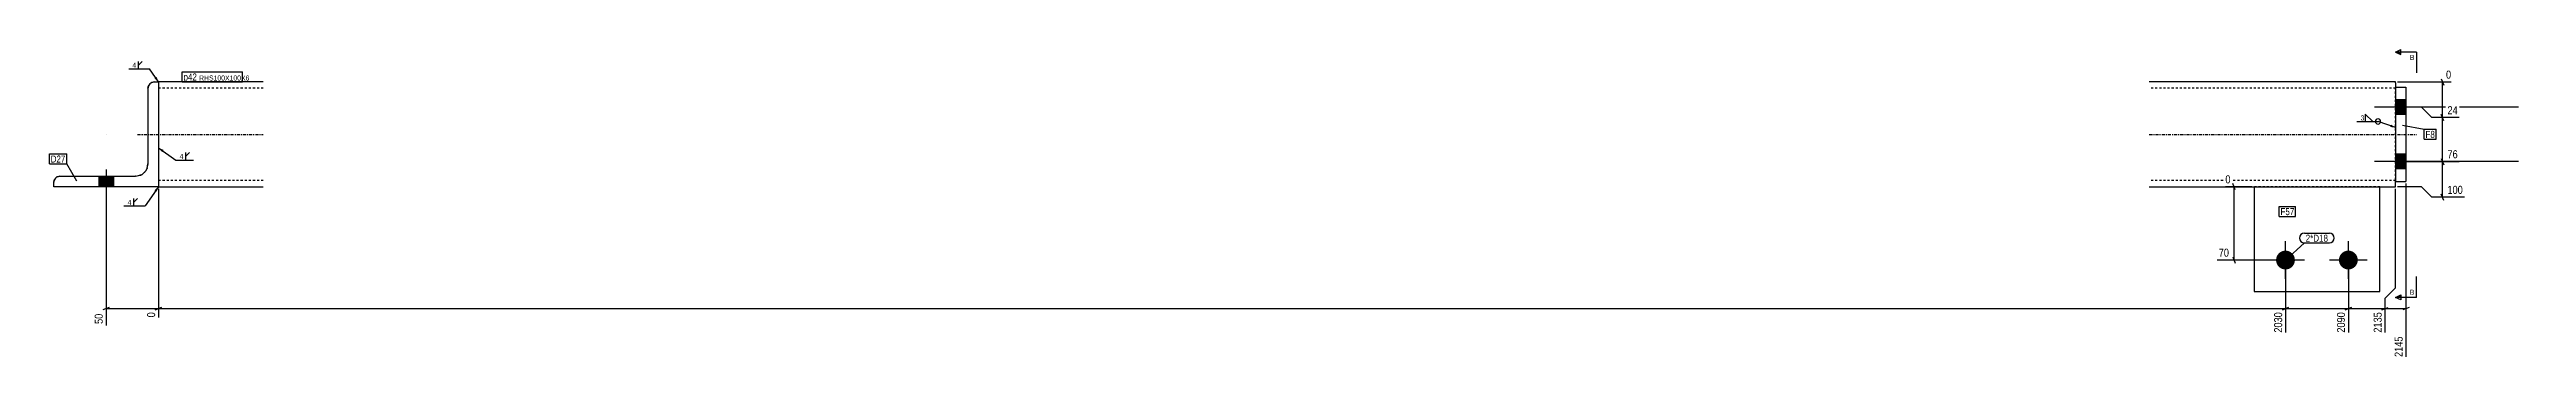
# Model space of a CAD drawing. Header units: millimetres. Extents: x 5 to 23496, y 3 to 654.
# Drawn here: x 5 to 2361, y 3 to 298 of the extents above; entities that cross this region are included whole.
import ezdxf

# ---------------------------------------------------------------- set-up
doc = ezdxf.new("R2010")
doc.units = ezdxf.units.MM
doc.linetypes.add('DXK_LINE_DOT2', pattern=[3.9198, 1.9599, -1.9599])
doc.linetypes.add('DXK_LINE_DOT3', pattern=[5.9187, 2.979, -0.9799, 0.9799, -0.9799])
for name, color, linetype in [('MÅLSÆTNING', 7, 'Continuous'), ('STÅL', 7, 'Continuous'), ('TEKST', 7, 'Continuous')]:
    doc.layers.add(name, color=color, linetype=linetype)
doc.styles.add('Arial', font='ARIAL.TTF', dxfattribs={"height": 0.2})
doc.styles.add('Arial Narrow', font='ARIALN.TTF', dxfattribs={"height": 0.2})

msp = doc.modelspace()

# ---------------------------------------------------------------- hatches: boundary and pattern name
at = {"layer": 'STÅL', "linetype": 'Continuous'}
for points in [[(2243.9, 250.3), (2243.9, 236.3), (2253.9, 236.3), (2253.9, 250.3)], [(2243.9, 198.3), (2243.9, 184.3), (2253.9, 184.3), (2253.9, 198.3)], [(65.9, 177.3), (51.9, 177.3), (51.9, 167.3), (65.9, 167.3)], [(65.9, 177.3), (51.9, 177.3), (51.9, 167.3), (65.9, 167.3)], [(2129.9, 97.3, -1), (2147.9, 97.3, -1)], [(2189.9, 97.3, -1), (2207.9, 97.3, -1)]]:
    msp.add_hatch(color=96, dxfattribs=at).paths.add_polyline_path(points)
at = {"layer": 'TEKST', "linetype": 'Continuous'}
for points in [[(107.2, 272.1), (108.9, 267.3), (105.1, 270.8)], [(2239.6, 226.6), (2243.9, 223.8), (2238.8, 224.3)], [(112.3, 200.4), (108.9, 204.3), (113.7, 202.5)], [(105, 163.9), (108.9, 167.3), (107.1, 162.5)]]:
    msp.add_hatch(color=3, dxfattribs=at).paths.add_polyline_path(points)

# ---------------------------------------------------------------- linework, layer by layer
at = {"layer": 'MÅLSÆTNING', "color": 7, "linetype": 'Continuous'}
for p, q in [((2245.9, 267.3), (2296.9, 267.3)), ((2287.5, 270.3), (2289.9, 264.3)), ((2288.7, 233.3), (2288.7, 267.3)), ((2268.7, 243.3), (2245.9, 243.3)), ((2268.7, 243.3), (2245.9, 243.3)), ((2278.7, 233.3), (2268.7, 243.3)), ((2278.7, 233.3), (2268.7, 243.3)), ((2289.9, 230.3), (2287.5, 236.3)), ((2289.9, 230.3), (2287.5, 236.3)), ((2304.7, 233.3), (2278.7, 233.3)), ((2304.7, 233.3), (2278.7, 233.3)), ((2288.7, 191.3), (2288.7, 233.3)), ((2245.9, 191.3), (2304.7, 191.3)), ((2245.9, 191.3), (2304.7, 191.3)), ((2287.5, 194.3), (2289.9, 188.3)), ((2287.5, 194.3), (2289.9, 188.3)), ((2288.7, 157.3), (2288.7, 191.3)), ((58.9, 165.3), (58.9, 34.8)), ((108.9, 165.3), (108.9, 42.6)), ((2106.9, 167.3), (2081.5, 167.3)), ((2091, 164.3), (2088.6, 170.3)), ((2089.8, 97.3), (2089.8, 167.3)), ((2243.9, 70.9), (2243.9, 165.3)), ((2243.9, 70.9), (2243.9, 165.3)), ((2268.7, 167.3), (2245.9, 167.3)), ((2253.9, 170.3), (2253.9, 4.8)), ((2278.7, 157.3), (2268.7, 167.3)), ((2309.6, 157.3), (2278.7, 157.3)), ((2289.9, 154.3), (2287.5, 160.3)), ((2136.9, 97.3), (2073.7, 97.3)), ((2088.6, 100.3), (2091, 94.3)), ((2138.9, 95.3), (2138.9, 28)), ((2138.9, 95.3), (2138.9, 28)), ((2198.9, 95.3), (2198.9, 28)), ((2198.9, 95.3), (2198.9, 28)), ((2233.9, 60.9), (2243.9, 70.9)), ((2233.9, 60.9), (2243.9, 70.9)), ((61.9, 52.1), (55.9, 49.7)), ((58.9, 50.9), (108.9, 50.9)), ((105.9, 49.7), (111.9, 52.1)), ((2141.9, 52.1), (2135.9, 49.7)), ((2135.9, 49.7), (2141.9, 52.1)), ((2138.9, 50.9), (2198.9, 50.9)), ((2201.9, 52.1), (2195.9, 49.7)), ((2195.9, 49.7), (2201.9, 52.1)), ((2198.9, 50.9), (2233.9, 50.9)), ((2230.9, 49.7), (2236.9, 52.1)), ((2230.9, 49.7), (2236.9, 52.1)), ((2233.9, 28), (2233.9, 60.9)), ((2233.9, 50.9), (2253.9, 50.9)), ((2256.9, 52.1), (2250.9, 49.7))]:
    msp.add_line(p, q, dxfattribs=at)
at = {"layer": 'STÅL', "color": 2, "linetype": 'Continuous'}
for p, q in [((98.9, 261.3), (99.4, 263.6)), ((98.9, 261.3), (98.9, 189.3)), ((102.6, 266.8), (104.9, 267.3)), ((104.9, 267.3), (108.9, 267.3)), ((108.9, 267.3), (108.9, 167.3)), ((208.9, 267.3), (108.9, 267.3)), ((2243.9, 267.3), (2008.9, 267.3)), ((2243.9, 266.4), (2243.9, 267.3)), ((2243.9, 266.4), (2243.9, 262.3)), ((2243.9, 262.3), (2243.9, 172.3)), ((2243.9, 262.3), (2253.9, 262.3)), ((2253.9, 262.3), (2253.9, 172.3)), ((98, 184.7), (98.9, 189.3)), ((8.9, 171.3), (9.4, 173.6)), ((8.9, 167.3), (8.9, 171.3)), ((108.9, 167.3), (8.9, 167.3)), ((12.6, 176.8), (14.9, 177.3)), ((14.9, 177.3), (86.9, 177.3)), ((86.9, 177.3), (91.5, 178.2)), ((108.9, 167.3), (208.9, 167.3)), ((2008.9, 167.3), (2243.9, 167.3)), ((2108.9, 167.3), (2108.9, 67.3)), ((2228.9, 67.3), (2228.9, 167.3)), ((2243.9, 172.3), (2253.9, 172.3)), ((2243.9, 167.3), (2243.9, 172.3)), ((2108.9, 67.3), (2228.9, 67.3))]:
    msp.add_line(p, q, dxfattribs=at)
at = {"layer": 'STÅL', "color": 7, "linetype": 'DXK_LINE_DOT2'}
for p, q in [((99.4, 263.6), (98.9, 261.3)), ((104.9, 267.3), (102.6, 266.8)), ((108.9, 267.3), (108.9, 167.3)), ((208.9, 261.3), (108.9, 261.3)), ((2243.9, 261.3), (2008.9, 261.3)), ((2243.9, 173.8), (2243.9, 262.3)), ((98.9, 189.3), (98, 184.7)), ((9.4, 173.6), (8.9, 171.3)), ((14.9, 177.3), (12.6, 176.8)), ((91.5, 178.2), (86.9, 177.3)), ((208.9, 173.3), (108.9, 173.3)), ((2243.9, 173.3), (2008.9, 173.3)), ((2228.9, 167.3), (2108.9, 167.3)), ((2243.9, 173.3), (2243.9, 173.8)), ((2243.9, 172.3), (2243.9, 173.3))]:
    msp.add_line(p, q, dxfattribs=at)
at = {"layer": 'STÅL', "color": 96, "linetype": 'Continuous'}
for p, q in [((2361.4, 243.3), (2223.9, 243.3)), ((2253.9, 250.3), (2243.9, 250.3)), ((2253.9, 236.3), (2243.9, 236.3)), ((2361.4, 191.3), (2223.9, 191.3)), ((2253.9, 198.3), (2243.9, 198.3)), ((51.9, 177.3), (51.9, 167.3)), ((51.9, 177.3), (51.9, 167.3)), ((58.9, 183.9), (58.9, 97.3)), ((58.9, 183.9), (58.9, 97.3)), ((65.9, 177.3), (65.9, 167.3)), ((65.9, 177.3), (65.9, 167.3)), ((2253.9, 184.3), (2243.9, 184.3)), ((2156.9, 97.3), (2120.9, 97.3)), ((2138.9, 79.3), (2138.9, 115.3)), ((2216.9, 97.3), (2180.9, 97.3)), ((2198.9, 79.3), (2198.9, 115.3))]:
    msp.add_line(p, q, dxfattribs=at)
at = {"layer": 'STÅL', "color": 7, "linetype": 'DXK_LINE_DOT3'}
for p, q in [((58.9, 217.3), (58.9, 217.3)), ((88.9, 217.3), (208.9, 217.3)), ((2008.9, 217.3), (2263.9, 217.3))]:
    msp.add_line(p, q, dxfattribs=at)
at = {"layer": 'STÅL', "color": 2, "linetype": 'Continuous'}
for centre, radius, start, end in [((104.9, 261.3), 6, 112.5, 157.5), ((14.9, 171.3), 6, 112.5, 157.5), ((86.9, 189.3), 12, 292.5, 337.5)]:
    msp.add_arc(centre, radius, start, end, dxfattribs=at)
at = {"layer": 'STÅL', "color": 7, "linetype": 'DXK_LINE_DOT2'}
for centre, radius, start, end in [((104.9, 261.3), 6, 112.5, 157.5), ((14.9, 171.3), 6, 112.5, 157.5), ((86.9, 189.3), 12, 292.5, 337.5)]:
    msp.add_arc(centre, radius, start, end, dxfattribs=at)
at = {"layer": 'TEKST', "color": 3, "linetype": 'Continuous'}
for p, q in [((108.9, 267.3), (100.5, 279.8)), ((2243.9, 223.8), (2227.2, 229.6)), ((108.9, 167.3), (96.1, 148.9))]:
    msp.add_line(p, q, dxfattribs=at)
msp.add_arc((2227.2, 229.6), 2.5, 270, 90, dxfattribs=at)

# ---------------------------------------------------------------- wipeouts: each hides what was drawn before it
at = {"color": 0}
for points in [[(87.4, 280.4), (87.4, 286.2), (83.6, 286.2), (83.6, 280.4)], [(20.1, 190.4), (20.1, 197.4), (6, 197.4), (6, 190.4)], [(132.6, 193.4), (132.6, 199.2), (128.7, 199.2), (128.7, 193.4)], [(83, 149.5), (83, 155.3), (79.1, 155.3), (79.1, 149.5)], [(2147.3, 140.2), (2147.3, 147.2), (2134.1, 147.2), (2134.1, 140.2)]]:
    msp.add_wipeout(points, dxfattribs=at).dxf.layer = 'TEKST'
at = {"color": 0, "linetype": 'Continuous'}
msp.add_wipeout([(2261.9, 288.4), (2261.9, 293.4), (2257.5, 293.4), (2257.5, 288.4)], dxfattribs=at).dxf.layer = 'TEKST'

# ---------------------------------------------------------------- next in the draw order: hatches: boundary and pattern name
at = {"layer": 'TEKST', "linetype": 'Continuous'}
msp.add_hatch(color=30, dxfattribs=at).paths.add_polyline_path([(2248.9, 295.9), (2248.9, 293.4), (2243.9, 295.9)])

# ---------------------------------------------------------------- next in the draw order: linework, layer by layer
at = {"layer": 'TEKST', "color": 3, "linetype": 'Continuous'}
for p, q in [((89.9, 283.4), (89.9, 286.9)), ((89.9, 283.4), (93.5, 286.9)), ((89.9, 279.8), (89.9, 283.4)), ((80.5, 279.8), (100.5, 279.8)), ((108.9, 204.3), (125.6, 192.8)), ((125.6, 192.8), (142.2, 192.8)), ((135, 196.4), (135, 199.9)), ((135, 196.4), (138.6, 199.9)), ((135, 192.8), (135, 196.4)), ((76, 148.9), (96.1, 148.9)), ((85.4, 152.4), (85.4, 156)), ((85.4, 152.4), (89, 156)), ((85.4, 148.9), (85.4, 152.4))]:
    msp.add_line(p, q, dxfattribs=at)
at = {"layer": 'TEKST', "color": 30, "linetype": 'Continuous'}
for p, q in [((2243.9, 295.9), (2248.9, 298.4)), ((2243.9, 295.9), (2248.9, 293.4)), ((2248.9, 293.4), (2248.9, 298.4))]:
    msp.add_line(p, q, dxfattribs=at)
at = {"layer": 'TEKST', "color": 7, "linetype": 'Continuous'}
for q in [(2243.9, 295.9), (2263.9, 275.9)]:
    msp.add_line((2263.9, 295.9), q, dxfattribs=at)

# ---------------------------------------------------------------- next in the draw order: texts
at = {"layer": 'TEKST', "color": 3, "style": 'Arial Narrow'}
for p in [(84, 280.8), (129.1, 193.8), (79.5, 149.9)]:
    msp.add_text('4', height=4.77, dxfattribs=at).set_placement(p)
at = {"layer": 'TEKST', "color": 3, "linetype": 'Continuous', "style": 'Arial'}
msp.add_text('B', height=4.78, dxfattribs=at).set_placement((2257.5, 288.4))

# ---------------------------------------------------------------- next in the draw order: wipeouts: each hides what was drawn before it
at = {"color": 0, "linetype": 'Continuous'}
for points, layer in [([(2298.5, 268.9), (2298.5, 280.1), (2290.5, 280.1), (2290.5, 268.9)], 'MÅLSÆTNING'), ([(2304.9, 234.9), (2304.9, 246.1), (2291.9, 246.1), (2291.9, 234.9)], 'MÅLSÆTNING'), ([(2304.9, 192.9), (2304.9, 204.1), (2291.9, 204.1), (2291.9, 192.9)], 'MÅLSÆTNING'), ([(2088, 168.9), (2088, 180.1), (2079.9, 180.1), (2079.9, 168.9)], 'MÅLSÆTNING'), ([(2309.7, 158.9), (2309.7, 170.1), (2291.9, 170.1), (2291.9, 158.9)], 'MÅLSÆTNING'), ([(2086.5, 98.9), (2086.5, 110.1), (2073.6, 110.1), (2073.6, 98.9)], 'MÅLSÆTNING'), ([(57.3, 47.6), (46.1, 47.6), (46.1, 34.7), (57.3, 34.7)], 'MÅLSÆTNING'), ([(107.3, 49.1), (96.1, 49.1), (96.1, 41), (107.3, 41)], 'MÅLSÆTNING'), ([(2197.3, 49.1), (2186.1, 49.1), (2186.1, 26.4), (2197.3, 26.4)], 'MÅLSÆTNING'), ([(2252.3, 25.9), (2241.1, 25.9), (2241.1, 3.2), (2252.3, 3.2)], 'MÅLSÆTNING'), ([(2261.9, 64.2), (2261.9, 69.2), (2257.5, 69.2), (2257.5, 64.2)], 'TEKST')]:
    msp.add_wipeout(points, dxfattribs=at).dxf.layer = layer
at = {"color": 0}
for points in [[(145.6, 268.7), (145.6, 275.7), (132.8, 275.7), (132.8, 268.7)], [(2214.1, 230.2), (2214.1, 236), (2210.2, 236), (2210.2, 230.2)], [(20.1, 190.4), (20.1, 197.4), (6, 197.4), (6, 190.4)], [(2147.3, 140.2), (2147.3, 147.2), (2134.1, 147.2), (2134.1, 140.2)], [(2179.6, 114.8), (2179.6, 121.8), (2158.2, 121.8), (2158.2, 114.8)]]:
    msp.add_wipeout(points, dxfattribs=at).dxf.layer = 'TEKST'

# ---------------------------------------------------------------- next in the draw order: hatches: boundary and pattern name
at = {"layer": 'TEKST', "linetype": 'Continuous'}
msp.add_hatch(color=30, dxfattribs=at).paths.add_polyline_path([(2248.9, 64.2), (2248.9, 61.7), (2243.9, 61.7)])

# ---------------------------------------------------------------- next in the draw order: linework, layer by layer
at = {"layer": 'MÅLSÆTNING', "color": 7, "linetype": 'Continuous'}
for p, q in [((108.9, 165.3), (108.9, 42.6)), ((111.9, 52.1), (105.9, 49.7)), ((108.9, 50.9), (2138.9, 50.9)), ((2233.9, 28), (2233.9, 60.9))]:
    msp.add_line(p, q, dxfattribs=at)
at = {"layer": 'TEKST', "color": 3, "linetype": 'Continuous'}
for p, q in [((2222.3, 229.6), (2215.1, 236.7)), ((2215.1, 236.7), (2215.1, 229.6)), ((2207.1, 229.6), (2227.2, 229.6)), ((2215.1, 229.6), (2222.3, 229.6))]:
    msp.add_line(p, q, dxfattribs=at)
at = {"layer": 'TEKST', "color": 7, "linetype": 'Continuous'}
for p, q in [((4.8, 198.6), (21.3, 198.6)), ((4.8, 189.2), (4.8, 198.6)), ((4.8, 189.2), (21.3, 189.2)), ((21.3, 189.2), (21.3, 198.6)), ((31, 172.5), (21.3, 189.2)), ((2132.9, 148.4), (2148.5, 148.4)), ((2132.9, 139), (2132.9, 148.4)), ((2148.5, 139), (2148.5, 148.4)), ((2132.9, 139), (2148.5, 139)), ((2263.9, 61.7), (2263.9, 81.7)), ((2263.9, 61.7), (2243.9, 61.7))]:
    msp.add_line(p, q, dxfattribs=at)
at = {"layer": 'TEKST', "color": 30, "linetype": 'Continuous'}
for p, q in [((2243.9, 61.7), (2248.9, 64.2)), ((2248.9, 64.2), (2248.9, 59.2))]:
    msp.add_line(p, q, dxfattribs=at)
at = {"layer": 'TEKST', "color": 3, "linetype": 'Continuous'}
msp.add_arc((2227.2, 229.6), 2.5, 90, 270, dxfattribs=at)

# ---------------------------------------------------------------- next in the draw order: texts
at = {"layer": 'MÅLSÆTNING', "color": 3, "linetype": 'Continuous', "style": 'Arial Narrow'}
for s, p in [('0', (2292.1, 270.5)), ('24', (2293.5, 236.5)), ('76', (2293.5, 194.5)), ('0', (2081.5, 170.5)), ('100', (2293.5, 160.5)), ('70', (2075.2, 100.5))]:
    msp.add_text(s, height=7.64, dxfattribs=at).set_placement(p)
for s, p in [('0', (105.7, 42.6)), ('50', (55.7, 36.3)), ('2090', (2195.7, 28)), ('2145', (2250.7, 4.8))]:
    msp.add_text(s, height=7.64, rotation=90.0002, dxfattribs=at).set_placement(p)
at = {"layer": 'TEKST', "color": 3, "style": 'Arial Narrow'}
for s, height, p in [('3', 4.77, (2210.6, 230.6)), ('D27', 6.68, (6, 190.4)), ('F57', 6.68, (2134.1, 140.2))]:
    msp.add_text(s, height=height, dxfattribs=at).set_placement(p)
at = {"layer": 'TEKST', "color": 3, "linetype": 'Continuous', "style": 'Arial'}
msp.add_text('B', height=4.78, dxfattribs=at).set_placement((2257.5, 64.2))

# ---------------------------------------------------------------- next in the draw order: wipeouts: each hides what was drawn before it
at = {"color": 0}
for points in [[(145.6, 268.7), (145.6, 275.7), (132.8, 275.7), (132.8, 268.7)], [(2281.5, 213.9), (2281.5, 220.9), (2272.5, 220.9), (2272.5, 213.9)], [(2179.6, 114.8), (2179.6, 121.8), (2158.2, 121.8), (2158.2, 114.8)]]:
    msp.add_wipeout(points, dxfattribs=at).dxf.layer = 'TEKST'

# ---------------------------------------------------------------- next in the draw order: linework, layer by layer
at = {"layer": 'TEKST', "color": 7, "linetype": 'Continuous'}
for p, q in [((131.6, 267.5), (131.6, 276.9)), ((2157, 123), (2180.8, 123)), ((2138.9, 97.3), (2157, 113.6)), ((2157, 113.6), (2180.8, 113.6))]:
    msp.add_line(p, q, dxfattribs=at)
for centre, start, end in [((2157, 118.3), 90, 270), ((2180.8, 118.3), 270, 90)]:
    msp.add_arc(centre, 4.7, start, end, dxfattribs=at)

# ---------------------------------------------------------------- next in the draw order: texts
at = {"layer": 'TEKST', "color": 3, "style": 'Arial Narrow'}
msp.add_text('2*D18', height=6.68, dxfattribs=at).set_placement((2158.2, 114.8))

# ---------------------------------------------------------------- next in the draw order: wipeouts: each hides what was drawn before it
at = {"color": 0, "linetype": 'Continuous'}
for points in [[(2137.3, 49.1), (2126.1, 49.1), (2126.1, 26.4), (2137.3, 26.4)], [(2232.3, 49.1), (2221.1, 49.1), (2221.1, 26.4), (2232.3, 26.4)]]:
    msp.add_wipeout(points, dxfattribs=at).dxf.layer = 'MÅLSÆTNING'
at = {"color": 0}
for points in [[(187.9, 268.7), (187.9, 273.7), (147.7, 273.7), (147.7, 268.7)], [(2281.5, 213.9), (2281.5, 220.9), (2272.5, 220.9), (2272.5, 213.9)]]:
    msp.add_wipeout(points, dxfattribs=at).dxf.layer = 'TEKST'

# ---------------------------------------------------------------- next in the draw order: linework, layer by layer
at = {"layer": 'TEKST', "color": 7, "linetype": 'Continuous'}
for p, q in [((2250.7, 226), (2271.3, 222.1)), ((2271.3, 222.1), (2282.7, 222.1)), ((2271.3, 212.7), (2271.3, 222.1)), ((2271.3, 212.7), (2282.7, 212.7)), ((2282.7, 212.7), (2282.7, 222.1))]:
    msp.add_line(p, q, dxfattribs=at)
at = {"layer": 'TEKST', "color": 30, "linetype": 'Continuous'}
msp.add_line((2248.9, 59.2), (2243.9, 61.7), dxfattribs=at)

# ---------------------------------------------------------------- next in the draw order: texts
at = {"layer": 'MÅLSÆTNING', "color": 3, "linetype": 'Continuous', "style": 'Arial Narrow'}
for s, p in [('2030', (2135.7, 28)), ('2135', (2230.7, 28))]:
    msp.add_text(s, height=7.64, rotation=90.0002, dxfattribs=at).set_placement(p)
at = {"layer": 'TEKST', "color": 3, "style": 'Arial Narrow'}
msp.add_text('F8', height=6.68, dxfattribs=at).set_placement((2272.5, 213.9))

# ---------------------------------------------------------------- next in the draw order: wipeouts: each hides what was drawn before it
at = {"color": 0}
msp.add_wipeout([(187.9, 268.7), (187.9, 273.7), (147.7, 273.7), (147.7, 268.7)], dxfattribs=at).dxf.layer = 'TEKST'

# ---------------------------------------------------------------- next in the draw order: linework, layer by layer
at = {"layer": 'TEKST', "color": 7, "linetype": 'Continuous'}
for p, q in [((131.6, 276.9), (189.1, 276.9)), ((131.6, 267.5), (189.1, 267.5)), ((189.1, 267.5), (189.1, 276.9))]:
    msp.add_line(p, q, dxfattribs=at)

# ---------------------------------------------------------------- next in the draw order: texts
at = {"layer": 'TEKST', "color": 3, "style": 'Arial Narrow'}
for s, height, p in [('p42', 6.68, (132.8, 268.7)), ('RHS100X100X6', 4.772, (147.7, 268.7))]:
    msp.add_text(s, height=height, dxfattribs=at).set_placement(p)

doc.saveas('drawing.dxf')
